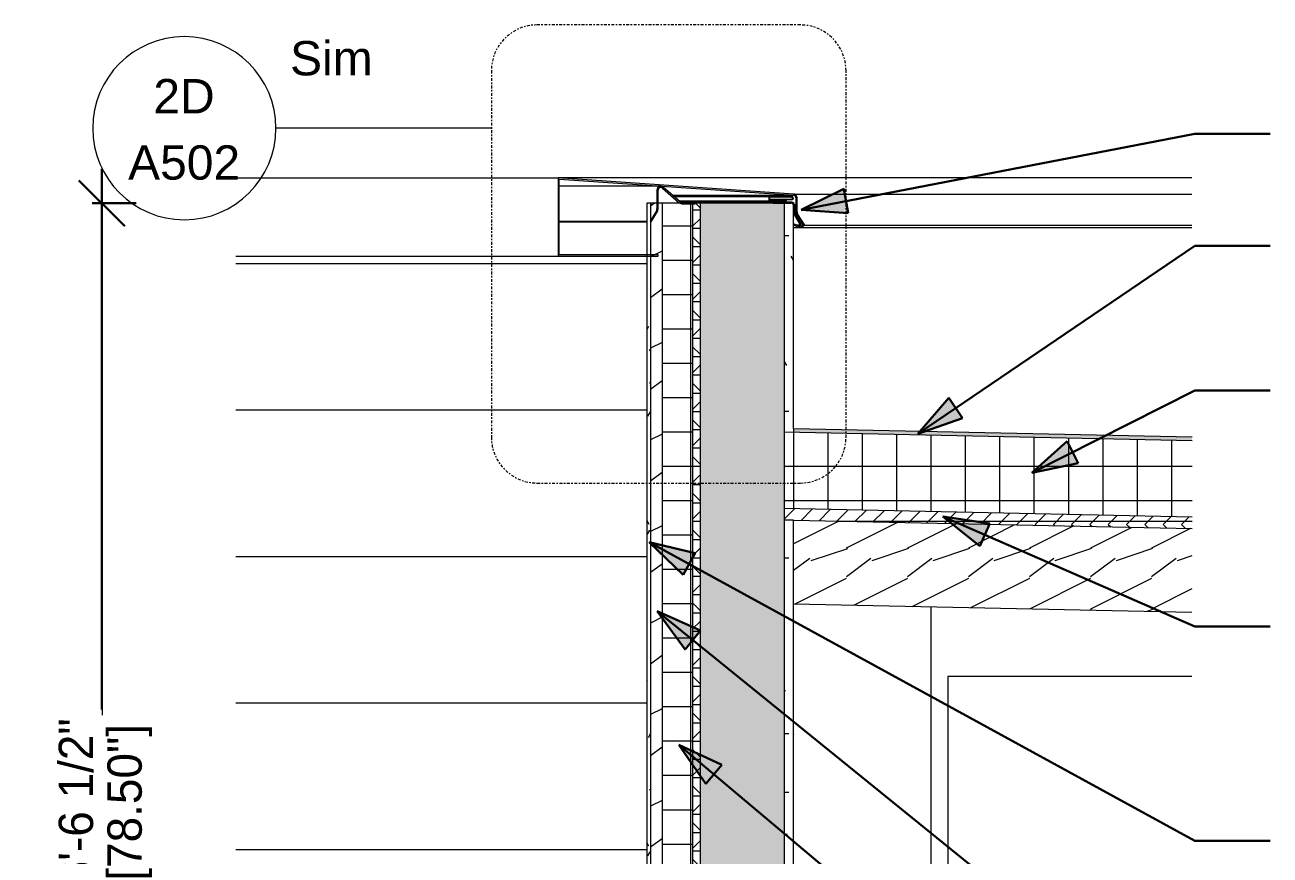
# Model space of a CAD drawing. Header units: inches. Extents: x -3674 to 3492, y -177 to 491.
# Drawn here: x 3359.9 to 3441.5, y 385.3 to 439.7 of the extents above; entities that cross this region are included whole.
import ezdxf

# ---------------------------------------------------------------- set-up
doc = ezdxf.new("R2010")
doc.units = ezdxf.units.IN
doc.header["$MEASUREMENT"] = 0
doc.linetypes.add('Dash Dot 3_16_', pattern=[0.3125, 0.1875, -0.0625, 0, -0.0625])
for name, color, linetype, lineweight in [('0-2', 55, 'Continuous', 9), ('0-3', 90, 'Continuous', 5), ('A-ANNO-DIMS-1', 211, 'Continuous', 30), ('A-ANNO-SYMB', 150, 'Continuous', 9), ('A-ANNO-SYMB-1', 150, 'Dash Dot 3_16_', 9), ('A-FLOR-3', 215, 'Continuous', 5), ('A-FLOR-4', 192, 'Continuous', 9), ('A-FLOR-MCUT-1', 51, 'Continuous', 9), ('A-FLOR-PATT-1', 252, 'Continuous', 9), ('A-ROOF-1', 55, 'Continuous', 9), ('A-WALL-1', 55, 'Continuous', 9), ('A-WALL-6', 10, 'Continuous', 9), ('A-WALL-7', 113, 'Continuous', 9), ('A-WALL-PATT-1', 55, 'Continuous', 9), ('A-WALL-PATT-2', 252, 'Continuous', 9), ('G-ANNO-TEXT', 231, 'Continuous', 30), ('I-WALL-1', 55, 'Continuous', 9), ('S-BEAM-1', 55, 'Continuous', 9)]:
    doc.layers.add(name, color=color, linetype=linetype, lineweight=lineweight)
doc.styles.add('Arial', font='arial.ttf', dxfattribs={"height": 2.25})
doc.styles.add('Century Gothic', font='ufonts.com_century-gothic.ttf', dxfattribs={"height": 2.25})
doc.dimstyles.new('OD__1_16__Tol__', dxfattribs={"dimscale": 12, "dimtxt": 2.349379, "dimasz": 0.25, "dimexe": 0.1875, "dimexo": 0.125, "dimgap": 0.03125, "dimtad": 1, "dimdec": 4, "dimrnd": 0.0625, "dimzin": 3, "dimdsep": 46, "dimlunit": 4, "dimtxsty": 'Century Gothic', "dimblk1": 'OBLIQUE', "dimblk2": 'OBLIQUE', "dimsah": 1, "dimcen": 0.09, "dimdle": 0.1875, "dimazin": 0, "dimtfac": 1, "dimtdec": 4, "dimtix": 1, "dimtmove": 0, "dimatfit": 3, "dimfxl": 1, "dimtvp": 1, "dimtfill": 1, "dimfrac": 2, "dimtolj": 1, "dimtzin": 0, "dimlwd": 30, "dimlwe": 30, "dimarcsym": 2})
pattern_1 = [(0, (3261.815, 68.768), (0, 2.25), []), (90, (3261.815, 68.768), (-2.25, 1e-16), [])]
pattern_2 = [(0, (3261.815, 68.768), (0, 1.2), []), (315, (3261.815, 68.768), (1.1992531, 0), [1.696, -1.696]), (45, (3261.815, 68.768), (1.1992531, 0), [1.696, -1.696])]

# ---------------------------------------------------------------- blocks, each defined once
blk = doc.blocks.new('CTR - 1st Phase - Common Walls_rvt-5-WALL SECTION - COURTYARD - NORTH WALL - LOOKING WEST')
at = {"layer": 'I-WALL-1'}
for p, q in [((3436.396, 397), (3420.407, 397)), ((3420.407, 397), (3420.407, 374))]:
    blk.add_line(p, q, dxfattribs=at)
blk = doc.blocks.new('LVL-Laminated Veneer Lumber - 4X6 S_ PINE - NO_ 1-2262213-WALL SECTION - COURTYARD - NORTH WALL - LOOKING WEST')
at = {"layer": 'S-BEAM-1'}
h = blk.add_hatch(dxfattribs=at)
h.set_pattern_fill('FP_39', color=256, style=0, pattern_type=2)
h.set_pattern_definition([(216.87, (3263.414, 72.766), (11.9951857, 7.9964214), [1.999, -17.993]), (206.565, (3265.813, 71.567), (-3.998093, -3.998086), [4.47, -4.47]), (198.435, (3265.813, 69.568), (-7.9970804, -3.9980748), [2.529, -10.115])])
h.paths.add_polyline_path([(3436.396, 401.184), (3436.396, 406.686), (3410.299, 407.229), (3410.299, 401.728), (3420.407, 401.518)], flags=0)
blk.add_line((3436.396, 401.184), (3410.299, 401.728), dxfattribs=at)
blk = doc.blocks.new('CTR - 1st Phase - Structure_rvt-5-WALL SECTION - COURTYARD - NORTH WALL - LOOKING WEST')
at = {"layer": '0-2'}
blk.add_blockref('LVL-Laminated Veneer Lumber - 4X6 S_ PINE - NO_ 1-2262213-WALL SECTION - COURTYARD - NORTH WALL - LOOKING WEST', (0, 0), dxfattribs=at)
blk = doc.blocks.new('Basic Wall _ EXT - FIBER CEMENT - SMALL - 2_ XPS - ___-2145932-WALL SECTION - COURTYARD - NORTH WALL - LOOKING WEST')
at = {"layer": 'A-WALL-6'}
h = blk.add_hatch(color=256, dxfattribs=at)
h.paths.add_polyline_path([(3394.86, 424.539), (3400.674, 424.548), (3400.674, 424.617), (3394.939, 424.617), (3394.939, 429.579), (3410.312, 428.514), (3410.399, 428.467), (3410.442, 428.355), (3410.451, 427.377), (3410.47, 427.315), (3410.52, 427.222), (3410.923, 426.596), (3410.762, 426.507), (3410.719, 426.494), (3410.601, 426.528), (3410.363, 426.643), (3410.329, 426.572), (3410.635, 426.433), (3410.738, 426.42), (3410.843, 426.453), (3411.03, 426.577), (3410.531, 427.369), (3410.521, 427.439), (3410.515, 428.369), (3410.458, 428.52), (3410.293, 428.603), (3394.86, 429.663), (3394.86, 424.617)], flags=0)
h.paths.add_polyline_path([(3410.729, 426.591), (3410.796, 426.632), (3410.383, 427.326), (3410.374, 427.439), (3410.374, 427.829), (3410.296, 428.008), (3410.124, 428.079), (3408.952, 428.079), (3408.952, 428), (3410.299, 428), (3410.307, 427.304), (3410.363, 427.19), (3410.726, 426.596)], flags=0)
h.paths.add_polyline_path([(3401.341, 428), (3401.42, 428), (3401.42, 428.862), (3401.52, 429.018), (3401.703, 428.992), (3402.858, 428.011), (3402.877, 428), (3403.847, 428), (3403.847, 428.04), (3403.017, 428.041), (3402.935, 428.056), (3402.858, 428.101), (3401.754, 429.051), (3401.626, 429.109), (3401.481, 429.084), (3401.377, 428.983), (3401.341, 428.862), (3401.341, 428.041)], flags=0)
h.paths.add_polyline_path([(3409.674, 428.156), (3409.822, 428.156), (3409.822, 428.235), (3408.748, 428.243), (3408.748, 428.365), (3410.174, 428.386), (3410.221, 428.243), (3410.296, 428.267), (3410.232, 428.466), (3408.67, 428.434), (3408.67, 428.156), (3409.513, 428.156)], flags=0)
at = {"layer": 'A-WALL-1'}
for p, q in [((3408.952, 428), (3409.674, 428)), ((3409.674, 428), (3410.124, 428)), ((3410.295, 427.829), (3410.295, 427.394))]:
    blk.add_line(p, q, dxfattribs=at)
at = {"layer": 'A-WALL-7'}
for p, q in [((3410.301, 428.603), (3394.86, 429.663)), ((3394.86, 429.663), (3394.86, 424.539)), ((3394.939, 424.617), (3394.939, 429.579)), ((3394.939, 429.579), (3410.293, 428.524)), ((3401.341, 428.862), (3401.341, 427.628)), ((3401.42, 427.628), (3401.42, 428.862)), ((3401.703, 428.992), (3402.807, 428.041)), ((3402.858, 428.101), (3401.754, 429.051)), ((3410.232, 428.466), (3408.67, 428.443)), ((3408.67, 428.443), (3408.67, 428.156)), ((3408.748, 428.365), (3410.174, 428.386)), ((3408.748, 428.235), (3408.748, 428.365)), ((3410.174, 428.386), (3410.221, 428.243)), ((3410.296, 428.267), (3410.232, 428.466)), ((3410.442, 428.355), (3410.442, 427.439)), ((3410.521, 427.439), (3410.521, 428.355)), ((3401.304, 427.496), (3400.895, 426.836)), ((3403.847, 428.04), (3403.022, 428.04)), ((3403.022, 427.962), (3403.847, 427.962)), ((3403.847, 427.962), (3403.847, 428.04)), ((3408.67, 428.156), (3409.822, 428.156)), ((3409.822, 428.235), (3408.748, 428.235)), ((3410.124, 428.079), (3408.952, 428.079)), ((3408.952, 428.079), (3408.952, 428)), ((3409.822, 428.156), (3409.822, 428.235)), ((3410.221, 428.243), (3410.296, 428.267)), ((3410.374, 427.394), (3410.374, 427.829)), ((3400.895, 426.836), (3400.962, 426.794)), ((3400.962, 426.794), (3401.371, 427.454)), ((3410.343, 427.222), (3410.729, 426.591)), ((3410.796, 426.632), (3410.41, 427.263)), ((3410.494, 427.261), (3410.923, 426.596)), ((3411.033, 426.572), (3410.561, 427.304)), ((3410.363, 426.643), (3410.329, 426.572)), ((3410.329, 426.572), (3410.601, 426.44)), ((3410.635, 426.511), (3410.363, 426.643)), ((3410.729, 426.591), (3410.796, 426.632)), ((3410.923, 426.596), (3410.801, 426.52)), ((3410.843, 426.453), (3411.033, 426.572)), ((3394.86, 424.539), (3401.42, 424.539)), ((3401.42, 424.617), (3394.939, 424.617)), ((3401.42, 424.539), (3401.42, 424.617))]:
    blk.add_line(p, q, dxfattribs=at)
for centre, radius, start, end in [((3401.591, 428.862), 0.25, 49.27712, 180), ((3401.591, 428.862), 0.171, 49.27712, 180), ((3410.271, 428.355), 0.171, 0, 82.44565), ((3410.271, 428.355), 0.25, 0, 83.07047), ((3401.091, 427.628), 0.25, 328.2381, 0), ((3401.091, 427.628), 0.329, 328.2381, 0), ((3403.022, 428.29), 0.329, 229.27712, 270), ((3403.022, 428.29), 0.25, 229.27712, 270), ((3410.124, 427.829), 0.25, 0, 90), ((3410.124, 427.829), 0.171, 0, 90), ((3410.624, 427.394), 0.329, 180, 211.4324), ((3410.624, 427.394), 0.25, 180, 211.4324), ((3410.771, 427.439), 0.329, 180, 212.82601), ((3410.771, 427.439), 0.25, 180, 212.82601), ((3410.71, 426.665), 0.25, 244.17451, 302.01054), ((3410.71, 426.665), 0.171, 244.17451, 302.01054)]:
    blk.add_arc(centre, radius, start, end, dxfattribs=at)
blk = doc.blocks.new('Basic Wall _ EXT - FIBER CEMENT - SMALL - ___-2145933-WALL SECTION - COURTYARD - NORTH WALL - LOOKING WEST')
at = {"layer": 'A-WALL-1'}
for p, q in [((3373.76, 429.663), (3394.86, 429.663)), ((3401.591, 429.112), (3394.939, 429.112)), ((3402.366, 428.524), (3410.293, 428.524)), ((3402.434, 428.466), (3410.232, 428.466)), ((3402.461, 428.443), (3408.67, 428.443)), ((3402.794, 428.156), (3408.67, 428.156)), ((3402.807, 428.041), (3402.868, 428)), ((3402.896, 428.079), (3408.952, 428.079)), ((3408.748, 428.243), (3410.221, 428.243)), ((3394.939, 426.836), (3400.674, 426.836)), ((3394.939, 426.794), (3400.674, 426.794)), ((3410.299, 426.643), (3410.363, 426.643)), ((3410.299, 426.572), (3410.329, 426.572)), ((3410.299, 426.415), (3410.71, 426.415)), ((3410.47, 426.591), (3410.729, 426.591)), ((3410.738, 426.596), (3410.923, 426.596)), ((3373.76, 424.539), (3394.86, 424.539))]:
    blk.add_line(p, q, dxfattribs=at)
at = {"layer": 'A-WALL-1', "flags": 128}
for points in [[(3401.754, 429.051), (3401.701, 429.086), (3401.642, 429.107), (3401.579, 429.112), (3401.516, 429.1), (3401.493, 429.092)], [(3401.481, 429.086), (3401.459, 429.074), (3401.41, 429.034), (3401.373, 428.983), (3401.349, 428.925), (3401.341, 428.862)], [(3410.521, 428.355), (3410.513, 428.414), (3410.492, 428.471), (3410.458, 428.52), (3410.413, 428.56), (3410.359, 428.588), (3410.301, 428.603)], [(3410.374, 427.829), (3410.365, 427.893), (3410.34, 427.954), (3410.3, 428.006), (3410.249, 428.045), (3410.188, 428.07), (3410.124, 428.079)], [(3410.298, 427.351), (3410.3, 427.334), (3410.317, 427.276), (3410.343, 427.222)], [(3410.442, 427.439), (3410.448, 427.377), (3410.466, 427.317), (3410.494, 427.261)], [(3410.601, 426.44), (3410.661, 426.42), (3410.724, 426.415), (3410.785, 426.427), (3410.843, 426.453)]]:
    blk.add_lwpolyline(points, dxfattribs=at)
blk = doc.blocks.new('Basic Wall _ EXT - FIBER CEMENT - SMALL - ___-2145937-WALL SECTION - COURTYARD - NORTH WALL - LOOKING WEST')
at = {"layer": 'A-WALL-1'}
for p, q in [((3436.396, 429.663), (3394.86, 429.663)), ((3410.301, 428.603), (3436.396, 428.603)), ((3410.724, 426.415), (3436.396, 426.415)), ((3411.033, 426.572), (3436.396, 426.572))]:
    blk.add_line(p, q, dxfattribs=at)
blk = doc.blocks.new('Section - Callout Head-565430-WALL SECTION - COURTYARD - NORTH WALL - LOOKING WEST')
at = {"layer": 'A-ANNO-SYMB'}
for start, end in [(0, 180), (180, 0)]:
    blk.add_arc((3370.378, 432.919), 6, start, end, dxfattribs=at)
blk = doc.blocks.new('_Oblique')
at = {"color": 0, "linetype": 'ByBlock', "lineweight": -2}
blk.add_line((-0.5, -0.5), (0.5, 0.5), dxfattribs=at)
blk = doc.blocks.new('DIMBLOCK28-WALL SECTION - COURTYARD - NORTH WALL - LOOKING WEST')
at = {"layer": 'A-ANNO-DIMS-1', "color": 0, "lineweight": 30, "transparency": 16777216}
for p, q in [((3364.97, 347.25), (3364.97, 430.25)), ((3364.349, 428), (3367.22, 428)), ((3364.349, 349.5), (3367.22, 349.5))]:
    blk.add_line(p, q, dxfattribs=at)
at = {"layer": 'Defpoints', "color": 0, "transparency": 16777216}
for p in [(3362.849, 428), (3364.97, 428), (3362.849, 349.5)]:
    blk.add_point(p, dxfattribs=at)
at = {"layer": 'A-ANNO-DIMS-1', "color": 0, "lineweight": 30, "transparency": 16777216, "xscale": 3, "yscale": 3, "zscale": 3}
for p, rotation in [((3364.97, 428), 90), ((3364.97, 349.5), 270)]:
    blk.add_blockref('_Oblique', p, dxfattribs=dict(at, rotation=rotation))
at = {"layer": 'A-ANNO-DIMS-1', "color": 0, "transparency": 16777216, "insert": (3363.289, 388.75), "char_height": 2.25, "attachment_point": 5, "rotation": 90, "style": 'Century Gothic', "bg_fill": 3, "box_fill_scale": 1.25, "bg_fill_color": 256, "bg_fill_true_color": 13158600, "bg_fill_transparency": 0}
blk.add_mtext('\\A1;6\'-6 1/2"', dxfattribs=at)
at = {"layer": 'A-ANNO-DIMS-1', "color": 0, "transparency": 16777216, "insert": (3366.803, 388.75), "char_height": 2.25, "attachment_point": 5, "rotation": 90, "style": 'Century Gothic', "bg_fill": 3, "box_fill_scale": 1.25, "bg_fill_color": 256, "bg_fill_true_color": 13158600, "bg_fill_transparency": 0}
blk.add_mtext('\\A1;[78.50"]', dxfattribs=at)

msp = doc.modelspace()

# ---------------------------------------------------------------- hatches: boundary and pattern name
at = {"layer": 'A-FLOR-3'}
msp.add_hatch(color=256, dxfattribs=at).paths.add_polyline_path([(3436.39631, 412.43687), (3436.39631, 412.68692), (3410.29874, 413.23062), (3410.29874, 412.98057), (3420.73735, 412.7631)], flags=0)
at = {"layer": 'A-FLOR-PATT-1'}
h = msp.add_hatch(dxfattribs=at)
h.set_pattern_fill('FP_29', color=256, style=0, pattern_type=2)
h.set_pattern_definition(pattern_1)
h.paths.add_polyline_path([(3436.39631, 407.43578), (3436.39631, 412.43687), (3409.67374, 412.99359), (3409.67374, 407.9925), (3420.40665, 407.7689)], flags=0)
h = msp.add_hatch(dxfattribs=at)
h.set_pattern_fill('FP_30', color=256, style=0, pattern_type=2)
h.set_pattern_definition(pattern_2)
h.paths.add_polyline_path([(3436.39631, 406.68562), (3436.39631, 407.43578), (3409.67374, 407.9925), (3409.67374, 407.24234), (3420.40665, 407.01874)], flags=0)
at = {"layer": 'A-WALL-PATT-1'}
h = msp.add_hatch(dxfattribs=at)
h.set_pattern_fill('FP_35', color=256, style=0, pattern_type=2)
h.set_pattern_definition([(0, (3407.48, 140.604), (-38.4, 76.8), [0.392, -38.007]), (0, (3407.48, 140.996), (-38.4, 76.8), [0.392, -38.007]), (0, (3407.48, 150.204), (-38.4, 76.8), [0.392, -38.007]), (0, (3407.48, 150.596), (-38.4, 76.8), [0.392, -38.007]), (0, (3407.48, 159.804), (-38.4, 76.8), [0.392, -38.007]), (0, (3407.48, 160.196), (-38.4, 76.8), [0.392, -38.007]), (0, (3407.48, 169.404), (-38.4, 76.8), [0.392, -38.007]), (0, (3407.48, 169.796), (-38.4, 76.8), [0.392, -38.007]), (0, (3407.48, 179.004), (-38.4, 76.8), [0.392, -38.007]), (0, (3407.48, 179.396), (-38.4, 76.8), [0.392, -38.007]), (0, (3407.48, 188.604), (-38.4, 76.8), [0.392, -38.007]), (0, (3407.48, 188.996), (-38.4, 76.8), [0.392, -38.007]), (0, (3407.48, 198.204), (-38.4, 76.8), [0.392, -38.007]), (0, (3407.48, 198.596), (-38.4, 76.8), [0.392, -38.007]), (0, (3407.48, 207.804), (-38.4, 76.8), [0.392, -38.007]), (0, (3407.48, 208.196), (-38.4, 76.8), [0.392, -38.007]), (0, (3442.38, 140.604), (-38.4, 76.8), [0.392, -38.007]), (0, (3442.38, 140.996), (-38.4, 76.8), [0.392, -38.007]), (0, (3442.38, 150.204), (-38.4, 76.8), [0.392, -38.007]), (0, (3442.38, 150.596), (-38.4, 76.8), [0.392, -38.007]), (0, (3442.38, 159.804), (-38.4, 76.8), [0.392, -38.007]), (0, (3442.38, 160.196), (-38.4, 76.8), [0.392, -38.007]), (0, (3442.38, 169.404), (-38.4, 76.8), [0.392, -38.007]), (0, (3442.38, 169.796), (-38.4, 76.8), [0.392, -38.007]), (0, (3442.38, 179.004), (-38.4, 76.8), [0.392, -38.007]), (0, (3442.38, 179.396), (-38.4, 76.8), [0.392, -38.007]), (0, (3442.38, 188.604), (-38.4, 76.8), [0.392, -38.007]), (0, (3442.38, 188.996), (-38.4, 76.8), [0.392, -38.007]), (0, (3442.38, 198.204), (-38.4, 76.8), [0.392, -38.007]), (0, (3442.38, 198.596), (-38.4, 76.8), [0.392, -38.007]), (0, (3442.38, 207.804), (-38.4, 76.8), [0.392, -38.007]), (0, (3442.38, 208.196), (-38.4, 76.8), [0.392, -38.007]), (90, (3405.736, 136), (-38.4, 2e-15), [76.8, 0, 0, 0]), (90, (3406.11, 136), (-38.4, 2e-15), [76.8, 0, 0, 0]), (90, (3407.477, 140.604), (-38.4, 2e-15), [0.392, -76.407]), (90, (3407.477, 150.204), (-38.4, 2e-15), [0.392, -76.407]), (90, (3407.477, 159.804), (-38.4, 2e-15), [0.392, -76.407]), (90, (3407.477, 169.404), (-38.4, 2e-15), [0.392, -76.407]), (90, (3407.477, 179.004), (-38.4, 2e-15), [0.392, -76.407]), (90, (3407.477, 188.604), (-38.4, 2e-15), [0.392, -76.407]), (90, (3407.477, 198.204), (-38.4, 2e-15), [0.392, -76.407]), (90, (3407.477, 207.804), (-38.4, 2e-15), [0.392, -76.407]), (90, (3407.87, 140.604), (-38.4, 2e-15), [0.392, -76.407]), (90, (3407.87, 150.204), (-38.4, 2e-15), [0.392, -76.407]), (90, (3407.87, 159.804), (-38.4, 2e-15), [0.392, -76.407]), (90, (3407.87, 169.404), (-38.4, 2e-15), [0.392, -76.407]), (90, (3407.87, 179.004), (-38.4, 2e-15), [0.392, -76.407]), (90, (3407.87, 188.604), (-38.4, 2e-15), [0.392, -76.407]), (90, (3407.87, 198.204), (-38.4, 2e-15), [0.392, -76.407]), (90, (3407.87, 207.804), (-38.4, 2e-15), [0.392, -76.407]), (90, (3442.377, 140.604), (-38.4, 2e-15), [0.392, -76.407]), (90, (3442.377, 150.204), (-38.4, 2e-15), [0.392, -76.407]), (90, (3442.377, 159.804), (-38.4, 2e-15), [0.392, -76.407]), (90, (3442.377, 169.404), (-38.4, 2e-15), [0.392, -76.407]), (90, (3442.377, 179.004), (-38.4, 2e-15), [0.392, -76.407]), (90, (3442.377, 188.604), (-38.4, 2e-15), [0.392, -76.407]), (90, (3442.377, 198.204), (-38.4, 2e-15), [0.392, -76.407]), (90, (3442.377, 207.804), (-38.4, 2e-15), [0.392, -76.407]), (90, (3442.77, 140.604), (-38.4, 2e-15), [0.392, -76.407]), (90, (3442.77, 150.204), (-38.4, 2e-15), [0.392, -76.407]), (90, (3442.77, 159.804), (-38.4, 2e-15), [0.392, -76.407]), (90, (3442.77, 169.404), (-38.4, 2e-15), [0.392, -76.407]), (90, (3442.77, 179.004), (-38.4, 2e-15), [0.392, -76.407]), (90, (3442.77, 188.604), (-38.4, 2e-15), [0.392, -76.407]), (90, (3442.77, 198.204), (-38.4, 2e-15), [0.392, -76.407]), (90, (3442.77, 207.804), (-38.4, 2e-15), [0.392, -76.407]), (180, (3444.136, 136), (-38.4, 76.8), [38.025, -0.375]), (180, (3444.136, 145.6), (-38.4, 76.8), [38.025, -0.375]), (180, (3444.136, 155.2), (-38.4, 76.8), [38.025, -0.375]), (180, (3444.136, 164.8), (-38.4, 76.8), [38.025, -0.375]), (180, (3444.136, 174.4), (-38.4, 76.8), [38.025, -0.375]), (180, (3444.136, 184), (-38.4, 76.8), [38.025, -0.375]), (180, (3444.136, 193.6), (-38.4, 76.8), [38.025, -0.375]), (180, (3444.136, 203.2), (-38.4, 76.8), [38.025, -0.375])])
h.paths.add_polyline_path([(3389.41942, 349.5), (3400.67374, 349.5), (3400.67374, 424.53876), (3373.76046, 424.53876), (3373.76046, 349.5)], flags=0)
h.paths.add_polyline_path([(3394.93851, 424.6175), (3400.67374, 424.6175), (3400.67374, 426.79415), (3394.93851, 426.79415), (3394.93851, 426.57676)], flags=0)
at = {"layer": 'A-WALL-PATT-2'}
h = msp.add_hatch(dxfattribs=at)
h.set_pattern_fill('FP_33', color=256, style=0, pattern_type=2)
h.set_pattern_definition([(0, (3261.815, 68.768), (3.84, 0.96), [0.317, -2.563, 0.317, -2.563, -15.36]), (0, (3261.815, 68.768), (3.84, 0.96), [-5.76, 0.317, -5.443, 0.317, -2.563, -6.72]), (0, (3261.815, 68.768), (3.84, 0.96), [-14.4, 0.317, -1.603, 0.317, -4.483]), (120, (3263.255, 69.248), (-2.7513844, 2.8455376), [0.317, -2.563, 0.317, -2.563, -15.36]), (120, (3263.255, 69.248), (-2.7513844, 2.8455376), [-5.76, 0.317, -5.443, 0.317, -2.563, -6.72]), (120, (3263.255, 69.248), (-2.7513844, 2.8455376), [-14.4, 0.317, -1.603, 0.317, -4.483]), (240, (3263.735, 71.168), (-1.0886156, -3.8055376), [0.317, -2.563, 0.317, -2.563, -15.36]), (240, (3263.735, 71.168), (-1.0886156, -3.8055376), [-5.76, 0.317, -5.443, 0.317, -2.563, -6.72]), (240, (3263.735, 71.168), (-1.0886156, -3.8055376), [-14.4, 0.317, -1.603, 0.317, -4.483])])
h.paths.add_polyline_path([(3400.92374, 349.5), (3400.92374, 428), (3400.67374, 428), (3400.67374, 349.5)], flags=0)
h = msp.add_hatch(dxfattribs=at)
h.set_pattern_fill('FP_28', color=256, style=0, pattern_type=2)
h.set_pattern_definition([(216.87, (3264.215, 74.768), (17.9999786, 12.000032), [3, -27]), (206.565, (3267.815, 72.968), (-6.00027, -5.999812), [6.708, -6.708]), (198.435, (3267.815, 69.968), (-12.000522, -5.9998), [3.795, -15.179])])
h.paths.add_polyline_path([(3400.92374, 349.5), (3401.67374, 349.5), (3401.67374, 428), (3400.92374, 428), (3400.92374, 349.50041)], flags=0)
h = msp.add_hatch(dxfattribs=at)
h.set_pattern_fill('FP_29', color=256, style=0, pattern_type=2)
h.set_pattern_definition(pattern_1)
h.paths.add_polyline_path([(3403.67374, 349.5), (3403.67374, 428), (3401.67374, 428), (3401.67374, 349.5)], flags=0)
h = msp.add_hatch(dxfattribs=at)
h.set_pattern_fill('FP_30', color=256, style=0, pattern_type=2)
h.set_pattern_definition(pattern_2)
h.paths.add_polyline_path([(3403.67374, 349.5), (3404.17374, 349.5), (3404.17374, 428), (3403.67374, 428), (3403.67374, 352.98242)], flags=0)
h = msp.add_hatch(dxfattribs=at)
h.set_pattern_fill('FP_31', color=256, style=0, pattern_type=2)
h.set_pattern_definition([(161.57, (3261.935, 68.888), (-0.9603837, -0.00039918), [0, -6.83, 0.758, 0]), (18.43, (3261.695, 68.888), (-0.9603837, 0.00039918), [0, -6.83, 0.758, 0]), (108.43, (3261.935, 68.888), (0.47951018, -2.4005264), [2.276, -5.312]), (71.57, (3261.695, 68.888), (0.47951018, 2.4005264), [2.276, -5.312])])
h.paths.add_polyline_path([(3404.17374, 349.5), (3409.67374, 349.5), (3409.67374, 428), (3404.17374, 428), (3404.17374, 350)], flags=0)
h = msp.add_hatch(dxfattribs=at)
h.set_pattern_fill('FP_32', color=256, style=0, pattern_type=2)
h.set_pattern_definition([(0, (3261.815, 68.768), (7.68, 1.92), [0.317, -5.443, 0.317, -5.443, -30.72]), (0, (3261.815, 68.768), (7.68, 1.92), [-11.52, 0.317, -11.203, 0.317, -5.443, -13.44]), (0, (3261.815, 68.768), (7.68, 1.92), [-28.8, 0.317, -3.523, 0.317, -9.283]), (120, (3264.695, 69.728), (-5.502769, 5.691075), [0.317, -5.443, 0.317, -5.443, -30.72]), (120, (3264.695, 69.728), (-5.502769, 5.691075), [-11.52, 0.317, -11.203, 0.317, -5.443, -13.44]), (120, (3264.695, 69.728), (-5.502769, 5.691075), [-28.8, 0.317, -3.523, 0.317, -9.283]), (240, (3265.655, 73.568), (-2.177231, -7.611075), [0.317, -5.443, 0.317, -5.443, -30.72]), (240, (3265.655, 73.568), (-2.177231, -7.611075), [-11.52, 0.317, -11.203, 0.317, -5.443, -13.44]), (240, (3265.655, 73.568), (-2.177231, -7.611075), [-28.8, 0.317, -3.523, 0.317, -9.283])])
h.paths.add_polyline_path([(3410.29874, 349.5), (3410.29874, 407.22932), (3409.67374, 407.23572), (3409.67374, 349.5)], flags=0)
h.paths.add_polyline_path([(3410.29874, 412.98057), (3410.28899, 428), (3409.67374, 427.99416), (3409.67374, 412.99359)], flags=0)
at = {"layer": 'G-ANNO-TEXT'}
for points in [[(3410.78102, 427.58159), (3413.87883, 427.3585), (3413.57535, 428.93729)], [(3418.43351, 412.89842), (3421.36761, 413.91685), (3420.4653, 415.24746)], [(3425.90477, 410.34223), (3428.94462, 410.979), (3428.21897, 412.41362)], [(3420.07804, 407.47765), (3422.50495, 405.53953), (3423.14886, 407.01265)], [(3400.82451, 405.8052), (3403.07011, 403.65963), (3403.84204, 405.06988)], [(3401.36607, 401.26883), (3403.19123, 398.75587), (3404.20318, 400.00512)], [(3402.77275, 392.51593), (3404.55235, 389.9705), (3405.58664, 391.20133)]]:
    msp.add_hatch(color=256, dxfattribs=at).paths.add_polyline_path(points, flags=0)

# ---------------------------------------------------------------- linework, layer by layer
at = {"layer": 'A-ANNO-SYMB'}
msp.add_line((3390.49526, 432.91946), (3376.37797, 432.91946), dxfattribs=at)
at = {"layer": 'A-ANNO-SYMB-1'}
for p, q in [((3410.7297, 439.68888), (3393.49526, 439.68888)), ((3390.49526, 436.68888), (3390.49526, 412.67067)), ((3413.7297, 412.67067), (3413.7297, 436.68888)), ((3393.49526, 409.67067), (3410.7297, 409.67067))]:
    msp.add_line(p, q, dxfattribs=at)
for centre, start, end in [((3393.49526, 436.68888), 90, 180), ((3410.7297, 436.68888), 0, 90), ((3393.49526, 412.67067), 180, 270), ((3410.7297, 412.67067), 270, 0)]:
    msp.add_arc(centre, 3, start, end, dxfattribs=at)
at = {"layer": 'A-FLOR-4'}
for p, q in [((3436.39631, 412.68692), (3410.29874, 413.23062)), ((3410.29874, 407.22932), (3436.39631, 406.68562))]:
    msp.add_line(p, q, dxfattribs=at)
at = {"layer": 'A-FLOR-MCUT-1'}
for p, q in [((3436.39631, 412.43687), (3409.67374, 412.99359)), ((3410.29874, 413.23062), (3410.29874, 412.98057)), ((3436.39631, 407.43578), (3409.67374, 407.9925))]:
    msp.add_line(p, q, dxfattribs=at)
at = {"layer": 'A-ROOF-1'}
msp.add_line((3419.28165, 401.54098), (3419.28165, 374), dxfattribs=at)
at = {"layer": 'A-WALL-1'}
msp.add_line((3410.29874, 227.75), (3410.29874, 407.22932), dxfattribs=at)
at = {"layer": 'A-WALL-7'}
for p, q in [((3410.29874, 428), (3400.67374, 428)), ((3400.67374, 428), (3400.67374, 348)), ((3400.92374, 428), (3400.92374, 348)), ((3401.67374, 428), (3401.67374, 348)), ((3403.67374, 428), (3403.67374, 348)), ((3404.17374, 428), (3404.17374, 348)), ((3409.67374, 428), (3409.67374, 348)), ((3410.29874, 413.23062), (3410.29874, 428)), ((3410.29874, 407.22932), (3409.67374, 407.24234))]:
    msp.add_line(p, q, dxfattribs=at)
at = {"layer": 'G-ANNO-TEXT'}
for p, q in [((3410.78102, 427.58159), (3436.58333, 432.54141)), ((3436.58333, 432.54141), (3441.51259, 432.54141)), ((3413.57535, 428.93729), (3410.78102, 427.58159)), ((3413.87883, 427.3585), (3413.57535, 428.93729)), ((3410.78102, 427.58159), (3413.87883, 427.3585)), ((3418.43351, 412.89842), (3436.58333, 425.20616)), ((3436.58333, 425.20616), (3441.51259, 425.20616)), ((3420.4653, 415.24746), (3418.43351, 412.89842)), ((3421.36761, 413.91685), (3420.4653, 415.24746)), ((3425.90477, 410.34223), (3436.58333, 415.74359)), ((3436.58333, 415.74359), (3441.51259, 415.74359)), ((3418.43351, 412.89842), (3421.36761, 413.91685)), ((3428.21897, 412.41362), (3425.90477, 410.34223)), ((3428.94462, 410.979), (3428.21897, 412.41362)), ((3425.90477, 410.34223), (3428.94462, 410.979)), ((3420.07804, 407.47765), (3422.50495, 405.53953)), ((3423.14886, 407.01265), (3420.07804, 407.47765)), ((3420.07804, 407.47765), (3436.58333, 400.263)), ((3422.50495, 405.53953), (3423.14886, 407.01265)), ((3400.82451, 405.8052), (3403.07011, 403.65963)), ((3403.84204, 405.06988), (3400.82451, 405.8052)), ((3400.82451, 405.8052), (3436.58333, 386.23184)), ((3403.07011, 403.65963), (3403.84204, 405.06988)), ((3401.36607, 401.26883), (3403.19123, 398.75587)), ((3404.20318, 400.00512), (3401.36607, 401.26883)), ((3401.36607, 401.26883), (3436.58333, 372.74118)), ((3403.19123, 398.75587), (3404.20318, 400.00512)), ((3436.58333, 400.263), (3441.51259, 400.263)), ((3402.77275, 392.51593), (3404.55235, 389.9705)), ((3405.58664, 391.20133), (3402.77275, 392.51593)), ((3402.77275, 392.51593), (3436.58333, 364.10412)), ((3404.55235, 389.9705), (3405.58664, 391.20133)), ((3436.58333, 386.23184), (3441.51259, 386.23184))]:
    msp.add_line(p, q, dxfattribs=at)

# ---------------------------------------------------------------- block references
at = {"layer": '0-3'}
for name in ['CTR - 1st Phase - Structure_rvt-5-WALL SECTION - COURTYARD - NORTH WALL - LOOKING WEST', 'CTR - 1st Phase - Common Walls_rvt-5-WALL SECTION - COURTYARD - NORTH WALL - LOOKING WEST']:
    msp.add_blockref(name, (0, 0), dxfattribs=at)
at = {"layer": 'A-ANNO-SYMB'}
msp.add_blockref('Section - Callout Head-565430-WALL SECTION - COURTYARD - NORTH WALL - LOOKING WEST', (0, 0), dxfattribs=at)
at = {"layer": 'A-WALL-1'}
for name in ['Basic Wall _ EXT - FIBER CEMENT - SMALL - ___-2145933-WALL SECTION - COURTYARD - NORTH WALL - LOOKING WEST', 'Basic Wall _ EXT - FIBER CEMENT - SMALL - 2_ XPS - ___-2145932-WALL SECTION - COURTYARD - NORTH WALL - LOOKING WEST', 'Basic Wall _ EXT - FIBER CEMENT - SMALL - ___-2145937-WALL SECTION - COURTYARD - NORTH WALL - LOOKING WEST']:
    msp.add_blockref(name, (0, 0), dxfattribs=at)

# ---------------------------------------------------------------- texts
at = {"layer": 'A-ANNO-SYMB', "char_height": 2.25, "attachment_point": 1, "style": 'Arial'}
for s, insert, width in [('Sim', (3377.30597, 438.63173), 6.666), ('2D', (3368.34801, 436.14427), 4.92375), ('A502', (3366.69446, 431.79822), 8.9385)]:
    msp.add_mtext(s, dxfattribs=dict(at, insert=insert, width=width))

# ---------------------------------------------------------------- next in the draw order: dimensions: what is measured, and where the dimension line sits
at = {"layer": 'A-ANNO-DIMS-1'}
dim = msp.add_linear_dim(base=(3364.97018, 428), p1=(3362.84886, 349.5), p2=(3362.84886, 428), angle=90, dimstyle='OD__1_16__Tol__', override={"dimpost": '<>\\X', "dimfxl": 78.5}, dxfattribs=at)
dim.commit()
dim.dimension.update_dxf_attribs({"geometry": 'DIMBLOCK28-WALL SECTION - COURTYARD - NORTH WALL - LOOKING WEST', "text_midpoint": (3364.97018, 388.75)})

doc.saveas('drawing.dxf')
